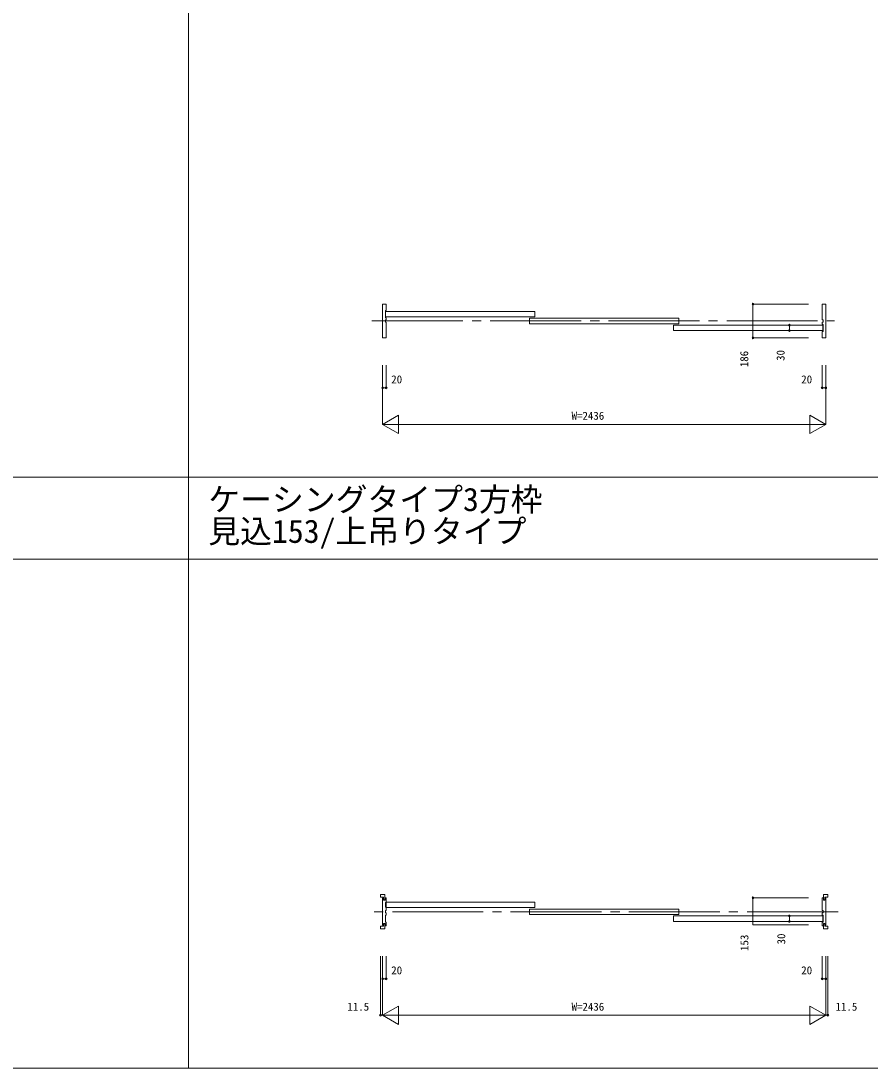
# Model space of a CAD drawing. Units: millimetres, scale not verified. Extents: x -14341 to 14341, y -10000 to 10000.
# Drawn here: x -9563 to -4894, y -10000 to -4246 of the extents above; entities that cross this region are included whole.
import ezdxf
from ezdxf.enums import TextEntityAlignment as Align

# ---------------------------------------------------------------- set-up
doc = ezdxf.new("R2010")
doc.units = ezdxf.units.MM
doc.header["$LTSCALE"] = 50
doc.linetypes.add('USER1', pattern=[13, 10, -1, 1, -1])
for name, color, linetype, lineweight in [('0-0_0', 7, 'Continuous', 18), ('0-1_YKK_F1', 7, 'Continuous', 18), ('0-3_YKK_N1', 2, 'Continuous', 18), ('0-4_YKK_B1', 4, 'Continuous', 18), ('0-5_YKK_Z1', 7, 'Continuous', 18)]:
    doc.layers.add(name, color=color, linetype=linetype, lineweight=lineweight)
doc.styles.add('ＭＳ ゴシック', font='')
doc.styles.get('ＭＳ ゴシック').set_extended_font_data('MS Gothic')

msp = doc.modelspace()

# ---------------------------------------------------------------- linework, layer by layer
at = {"layer": '0-1_YKK_F1'}
for p, q in [((-8640.51, -10000), (-8640.51, 9500)), ((-14340.51, -6752.5), (8459.49, -6752.5)), ((-14340.51, -7202.5), (8459.49, -7202.5)), ((-14340.51, -10000), (14340.51, -10000))]:
    msp.add_line(p, q, dxfattribs=at)
at = {"layer": '0-3_YKK_N1'}
for p, q in [((-5538.01, -5987.5), (-5538.01, -5801.5)), ((-5233.01, -5801.5), (-5538.01, -5801.5)), ((-5338.01, -5947.5), (-5338.01, -5917.5)), ((-5233.01, -5987.5), (-5538.01, -5987.5)), ((-7574.01, -6137.5), (-7574.01, -6462.5)), ((-7553.97, -6137.5), (-7553.97, -6262.5)), ((-5138.01, -6137.5), (-5138.01, -6462.5)), ((-7573.97, -6262.5), (-7553.97, -6262.5)), ((-7574.01, -6462.5), (-7487.41, -6412.5)), ((-7487.41, -6412.5), (-7487.41, -6512.5)), ((-5224.61, -6412.5), (-5224.61, -6512.5)), ((-5224.61, -6412.5), (-5138.01, -6462.5)), ((-7574.01, -6462.5), (-5138.01, -6462.5)), ((-7574.01, -6462.5), (-7487.41, -6512.5)), ((-5224.61, -6512.5), (-5138.01, -6462.5)), ((-5538.01, -9213.5), (-5538.01, -9064.5)), ((-5233.01, -9064.5), (-5538.01, -9064.5)), ((-5338.01, -9194), (-5338.01, -9164)), ((-5233.01, -9213.5), (-5538.01, -9213.5)), ((-7585.45, -9385), (-7585.45, -9710)), ((-7574.01, -9385), (-7574.01, -9710)), ((-7553.95, -9385), (-7553.95, -9510)), ((-5138.01, -9385), (-5138.01, -9710)), ((-5126.51, -9385), (-5126.51, -9710)), ((-7573.95, -9510), (-7553.95, -9510)), ((-7574.01, -9710), (-7487.41, -9660)), ((-7487.41, -9660), (-7487.41, -9760)), ((-5224.61, -9660), (-5224.61, -9760)), ((-5224.61, -9660), (-5138.01, -9710)), ((-7585.45, -9710), (-5126.51, -9710)), ((-7574.01, -9710), (-7487.41, -9760)), ((-5224.61, -9760), (-5138.01, -9710))]:
    msp.add_line(p, q, dxfattribs=at)
for points in [[(-5158.01, -6137.5), (-5158.01, -6262.5), (-5138.01, -6262.5)], [(-5158.01, -9385), (-5158.01, -9510), (-5138.01, -9510)]]:
    msp.add_lwpolyline(points, dxfattribs=at)
for centre in [(-5538.01, -5801.5), (-5338.01, -5917.5), (-5538.01, -5987.5), (-5338.01, -5947.5), (-7573.97, -6262.5), (-7553.97, -6262.5), (-5158.01, -6262.5), (-5138.01, -6262.5), (-5538.01, -9064.5), (-5338.01, -9164), (-5338.01, -9194), (-7573.95, -9510), (-7553.95, -9510), (-5158.01, -9510), (-5138.01, -9510), (-7585.45, -9710), (-5126.51, -9710)]:
    msp.add_circle(centre, 5, dxfattribs=at)
at = {"layer": '0-4_YKK_B1'}
for p, q in [((-7554.01, -5835.5), (-7554.01, -5803.5)), ((-7559.01, -5874.5), (-7559.01, -5838.5)), ((-7557.51, -5843.5), (-7555.51, -5841.5)), ((-7557.51, -5843.5), (-7557.51, -5869.5)), ((-7557.01, -5836.5), (-7555.01, -5836.5)), ((-7555.51, -5841.5), (-6738.55, -5841.5)), ((-6738.55, -5841.5), (-6736.55, -5843.5)), ((-6736.55, -5869.5), (-6736.55, -5843.5)), ((-7555.51, -5871.5), (-7557.51, -5869.5)), ((-7555.01, -5876.5), (-7557.01, -5876.5)), ((-7555.51, -5871.5), (-6738.55, -5871.5)), ((-6766.55, -5881.5), (-6764.55, -5879.5)), ((-6766.55, -5881.5), (-6766.55, -5907.5)), ((-6764.55, -5909.5), (-6766.55, -5907.5)), ((-6764.55, -5879.5), (-5947.55, -5879.5)), ((-6764.55, -5909.5), (-5947.55, -5909.5)), ((-6738.55, -5871.5), (-6736.55, -5869.5)), ((-5975.55, -5919.5), (-5973.55, -5917.5)), ((-5975.55, -5919.5), (-5975.55, -5945.5)), ((-5973.55, -5917.5), (-5156.51, -5917.5)), ((-5947.55, -5879.5), (-5945.55, -5881.5)), ((-5947.55, -5909.5), (-5945.55, -5907.5)), ((-5945.55, -5907.5), (-5945.55, -5881.5)), ((-5157.01, -5912.5), (-5155.01, -5912.5)), ((-5156.51, -5917.5), (-5154.51, -5919.5)), ((-5154.51, -5945.5), (-5154.51, -5919.5)), ((-5153.01, -5914.5), (-5153.01, -5950.5)), ((-5973.55, -5947.5), (-5975.55, -5945.5)), ((-5973.55, -5947.5), (-5156.51, -5947.5)), ((-5158.01, -5953.5), (-5158.01, -5985.5)), ((-5155.01, -5952.5), (-5157.01, -5952.5)), ((-5156.51, -5947.5), (-5154.51, -5945.5)), ((-7563.51, -9047), (-7583.51, -9047)), ((-7557.51, -9090), (-7555.51, -9088)), ((-7557.51, -9090), (-7557.51, -9116)), ((-6738.51, -9088), (-7555.51, -9088)), ((-6738.51, -9088), (-6736.51, -9090)), ((-6736.51, -9116), (-6736.51, -9090)), ((-5148.51, -9047), (-5128.51, -9047)), ((-7555.51, -9118), (-7557.51, -9116)), ((-6738.51, -9118), (-7555.51, -9118)), ((-7554.01, -9147.5), (-7554.01, -9158)), ((-6766.51, -9128), (-6764.51, -9126)), ((-6766.51, -9128), (-6766.51, -9154)), ((-6764.51, -9126), (-5947.51, -9126)), ((-6738.51, -9118), (-6736.51, -9116)), ((-5947.51, -9126), (-5945.51, -9128)), ((-5945.51, -9154), (-5945.51, -9128)), ((-5158.01, -9147.5), (-5158.01, -9158)), ((-7559.01, -9161), (-7559.01, -9197)), ((-7555.01, -9159), (-7557.01, -9159)), ((-7557.01, -9199), (-7555.01, -9199)), ((-7554.01, -9200), (-7554.01, -9215.5)), ((-6764.51, -9156), (-6766.51, -9154)), ((-5947.51, -9156), (-6764.51, -9156)), ((-5975.51, -9166), (-5973.51, -9164)), ((-5975.51, -9166), (-5975.51, -9192)), ((-5973.51, -9194), (-5975.51, -9192)), ((-5156.51, -9164), (-5973.51, -9164)), ((-5156.51, -9194), (-5973.51, -9194)), ((-5947.51, -9156), (-5945.51, -9154)), ((-5158.01, -9200), (-5158.01, -9215.5)), ((-5157.01, -9159), (-5155.01, -9159)), ((-5155.01, -9199), (-5157.01, -9199)), ((-5156.51, -9164), (-5154.51, -9166)), ((-5156.51, -9194), (-5154.51, -9192)), ((-5154.51, -9192), (-5154.51, -9166)), ((-5153.01, -9161), (-5153.01, -9197)), ((-7563.51, -9235), (-7583.51, -9235)), ((-5148.51, -9235), (-5128.51, -9235))]:
    msp.add_line(p, q, dxfattribs=at)
for points in [[(-7556.01, -5801.5), (-7574.01, -5801.5), (-7574.01, -5826.5), (-7574.01, -5962.5), (-7574.01, -5987.5), (-7556.01, -5987.5)], [(-5158.01, -5803.5), (-5158.01, -5888), (-5157.51, -5888.5), (-5153.01, -5888.5), (-5153.01, -5889.5), (-5153.01, -5899.5), (-5153.01, -5900.5)], [(-5156.01, -5987.5), (-5138.01, -5987.5), (-5138.01, -5962.5), (-5138.01, -5826.5), (-5138.01, -5801.5), (-5156.01, -5801.5)], [(-7559.01, -5888.5), (-7554.51, -5888.5), (-7554.01, -5888), (-7554.01, -5877.5)], [(-7554.01, -5985.5), (-7554.01, -5901), (-7554.51, -5900.5), (-7559.01, -5900.5), (-7559.01, -5899.5), (-7559.01, -5889.5), (-7559.01, -5888.5)], [(-5153.01, -5900.5), (-5157.51, -5900.5), (-5158.01, -5901), (-5158.01, -5911.5)], [(-7585.51, -9049), (-7585.51, -9061), (-7568.51, -9061), (-7568.51, -9075)], [(-7556.01, -9217.5), (-7561.01, -9217.5), (-7561.01, -9210.5), (-7561.01, -9205.5), (-7568.71, -9205.5), (-7568.71, -9214), (-7569.71, -9215), (-7574.01, -9215), (-7574.01, -9067), (-7569.71, -9067), (-7568.71, -9068), (-7568.71, -9076.5), (-7561.01, -9076.5), (-7561.01, -9071.5), (-7561.01, -9064.5), (-7556.01, -9064.5)], [(-7568.51, -9075), (-7561.51, -9075), (-7561.51, -9049)], [(-7554.01, -9066.5), (-7554.01, -9134.5), (-7554.51, -9135), (-7559.01, -9135), (-7559.01, -9136), (-7559.01, -9146), (-7559.01, -9147), (-7554.51, -9147), (-7554.01, -9147.5)], [(-5158.01, -9066.5), (-5158.01, -9134.5), (-5157.51, -9135), (-5153.01, -9135), (-5153.01, -9136), (-5153.01, -9146), (-5153.01, -9147), (-5157.51, -9147), (-5158.01, -9147.5)], [(-5156.01, -9217.5), (-5151.01, -9217.5), (-5151.01, -9210.5), (-5151.01, -9205.5), (-5143.31, -9205.5), (-5143.31, -9214), (-5142.31, -9215), (-5138.01, -9215), (-5138.01, -9067), (-5142.31, -9067), (-5143.31, -9068), (-5143.31, -9076.5), (-5151.01, -9076.5), (-5151.01, -9071.5), (-5151.01, -9064.5), (-5156.01, -9064.5)], [(-5143.51, -9075), (-5150.51, -9075), (-5150.51, -9049)], [(-5126.51, -9049), (-5126.51, -9061), (-5143.51, -9061), (-5143.51, -9075)], [(-7585.51, -9233), (-7585.51, -9221), (-7568.51, -9221), (-7568.51, -9207)], [(-7568.51, -9207), (-7561.51, -9207), (-7561.51, -9233)], [(-5143.51, -9207), (-5150.51, -9207), (-5150.51, -9233)], [(-5126.51, -9233), (-5126.51, -9221), (-5143.51, -9221), (-5143.51, -9207)]]:
    msp.add_lwpolyline(points, dxfattribs=at)
for centre, radius, start, end in [((-7556.01, -5803.5), 2, 0, 90), ((-5156.01, -5803.5), 2, 90, 180), ((-7557.01, -5838.5), 2, 90, 180), ((-7555.01, -5835.5), 1, 270, 0), ((-7557.01, -5874.5), 2, 180, 270), ((-7555.01, -5877.5), 1, 0, 90), ((-5157.01, -5911.5), 1, 180, 270), ((-5155.01, -5914.5), 2, 0, 90), ((-5157.01, -5953.5), 1, 90, 180), ((-5155.01, -5950.5), 2, 270, 0), ((-7556.01, -5985.5), 2, 270, 0), ((-5156.01, -5985.5), 2, 180, 270), ((-7583.51, -9049), 2, 90, 180), ((-7563.51, -9049), 2, 0, 90), ((-7556.01, -9066.5), 2, 0, 90), ((-5156.01, -9066.5), 2, 90, 180), ((-5148.51, -9049), 2, 90, 180), ((-5128.51, -9049), 2, 0, 90), ((-7557.01, -9161), 2, 90, 180), ((-7557.01, -9197), 2, 180, 270), ((-7555.01, -9158), 1, 270, 0), ((-7555.01, -9200), 1, 0, 90), ((-5157.01, -9158), 1, 180, 270), ((-5157.01, -9200), 1, 90, 180), ((-5155.01, -9161), 2, 0, 90), ((-5155.01, -9197), 2, 270, 0), ((-7583.51, -9233), 2, 180, 270), ((-7563.51, -9233), 2, 270, 0), ((-7556.01, -9215.5), 2, 270, 0), ((-5156.01, -9215.5), 2, 180, 270), ((-5148.51, -9233), 2, 180, 270), ((-5128.51, -9233), 2, 270, 0)]:
    msp.add_arc(centre, radius, start, end, dxfattribs=at)
at = {"layer": '0-5_YKK_Z1', "linetype": 'USER1'}
for p, q in [((-7632.52, -5894.5), (-5090.51, -5894.5)), ((-5070.43, -9141), (-7636.53, -9141))]:
    msp.add_line(p, q, dxfattribs=at)

# ---------------------------------------------------------------- texts
at = {"layer": '0-0_0', "style": 'ＭＳ ゴシック'}
for s, p in [('ケーシングタイプ3方枠', (-8532.51, -6977.5)), ('見込153/上吊りタイプ', (-8532.51, -7152.5))]:
    msp.add_text(s, height=128.3, dxfattribs=at).set_placement(p, align=Align.BOTTOM_LEFT)
at = {"layer": '0-3_YKK_N1', "color": 7, "style": 'ＭＳ ゴシック'}
for s, p in [('186', (-5551.2, -6148.45)), ('30', (-5351.18, -6113.81)), ('30', (-5347.58, -9320.52)), ('153', (-5550.01, -9356.47))]:
    msp.add_text(s, height=43.99, rotation=90, dxfattribs=at).set_placement(p, align=Align.BOTTOM_LEFT)
for s, p in [('20', (-7526.64, -6250.5)), ('20', (-5272.6, -6250.5)), ('W=2436', (-6535.25, -6450.5)), ('20', (-7526.62, -9498)), ('20', (-5272.6, -9498)), ('11.5', (-7767.79, -9698)), ('W=2436', (-6535.25, -9698)), ('11.5', (-5084.17, -9698))]:
    msp.add_text(s, height=43.99, dxfattribs=at).set_placement(p, align=Align.BOTTOM_LEFT)

doc.saveas('drawing.dxf')
